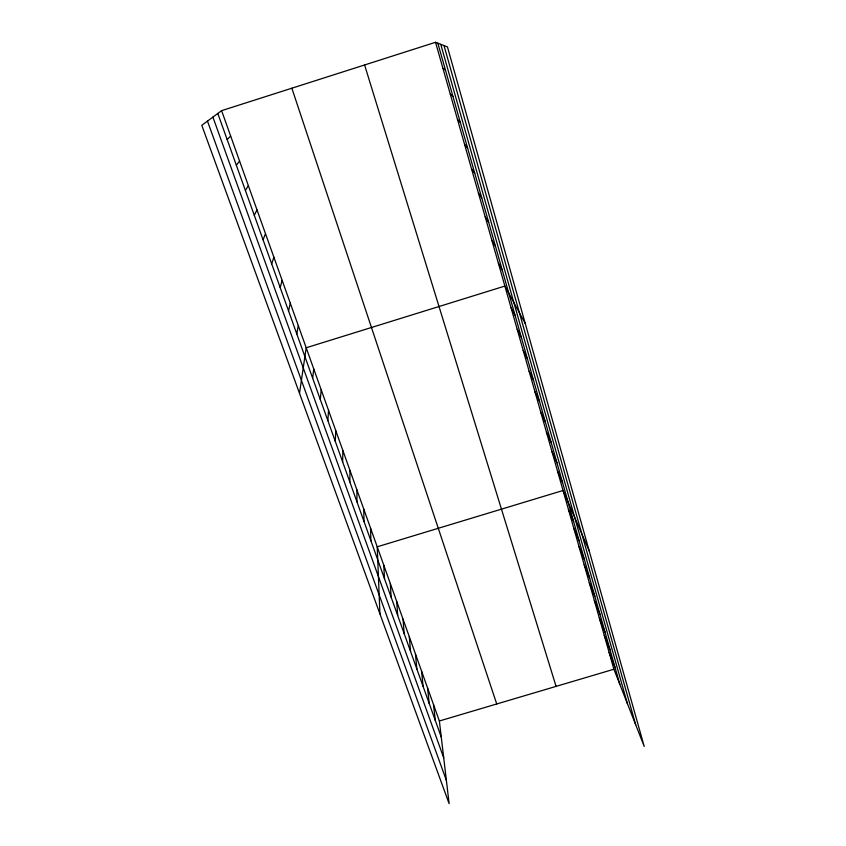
<?xml version="1.0" encoding="UTF-8"?>
<svg xmlns="http://www.w3.org/2000/svg" width="846" height="846" viewBox="0 0 846 846"><rect width="100%" height="100%" fill="white"/><g stroke="black" fill="none" stroke-linecap="round" stroke-linejoin="round"><path stroke-width="1.27" d="M349.832 481.945L349.98 470.45M342.609 461.789L342.926 450.707M335.28 441.337L335.788 430.688M327.857 420.599L328.544 410.395M320.317 399.566L321.205 389.816M312.671 378.215L313.75 368.941M299.505 393.327L306.199 347.769L504.893 286.064L525.26 323.553M296.787 333.916L298.3 325.636M288.549 310.916L290.284 303.175M280.185 287.566L282.152 280.375M271.693 263.857L273.893 257.226M263.064 239.778L265.507 233.729M254.297 215.307L256.994 209.871M245.393 190.456L248.354 185.644M236.341 165.203L239.577 161.036M227.151 139.548L230.651 136.047M221.599 110.657L201.792 125.324L449.131 803.7L439.37 720.993L221.599 110.657L435.531 42.3L447.449 46.911L644.208 746.426L613.9 669.239L435.531 42.3M439.37 720.993L613.9 669.239M442.966 68.41L445.43 70.028M450.284 94.118L452.927 96.433M457.475 119.423L460.309 122.427M464.57 144.338L467.574 147.997M471.539 168.862L474.712 173.176M478.413 193.015L481.744 197.953M485.181 216.809L488.671 222.339M491.854 240.243L495.492 246.355M498.421 263.318L502.207 270.001M511.079 307.817L515.14 315.569M517.181 329.263L521.369 337.512M523.198 350.403L527.513 359.138M529.12 371.257L533.562 380.457M534.979 391.814L539.526 401.469M540.742 412.097L545.406 422.196M546.431 432.095L551.211 442.627M552.047 451.817L556.932 462.773M557.577 471.285L562.569 482.632M589.218 550.936L563.045 490.49L377.221 546.802L379.928 613.879M568.438 509.429L573.62 521.559M573.757 528.126L579.034 540.626M579.002 546.579L584.375 559.428M584.184 564.79L589.641 577.987M589.302 582.757L594.833 596.303M594.347 600.501L599.962 614.376M599.328 618.014L605.027 632.205M604.245 635.314L610.029 649.813M609.109 652.382L614.957 667.187M207.471 121.126L446.392 780.435M212.906 117.097L443.727 757.857M217.803 113.47L441.284 737.173M291.849 88.206L496.739 703.988M364.594 64.973L556.076 686.392M440.755 44.32L627.404 703.629M437.816 43.178L619.832 684.329M444.023 45.589L635.674 724.705M433.512 704.559L435.299 720.464M427.568 687.914L429.229 703.544M421.551 671.058L423.085 686.402M415.46 653.99L416.867 669.027M409.295 636.7L410.564 651.431M403.045 619.187L404.166 633.601M396.711 601.443L397.694 615.528M390.302 583.465L391.138 597.223M383.798 565.255L384.486 578.653M370.548 528.094L370.908 540.774M363.78 509.144L363.981 521.432M356.927 489.929L356.959 501.826"/></g></svg>
